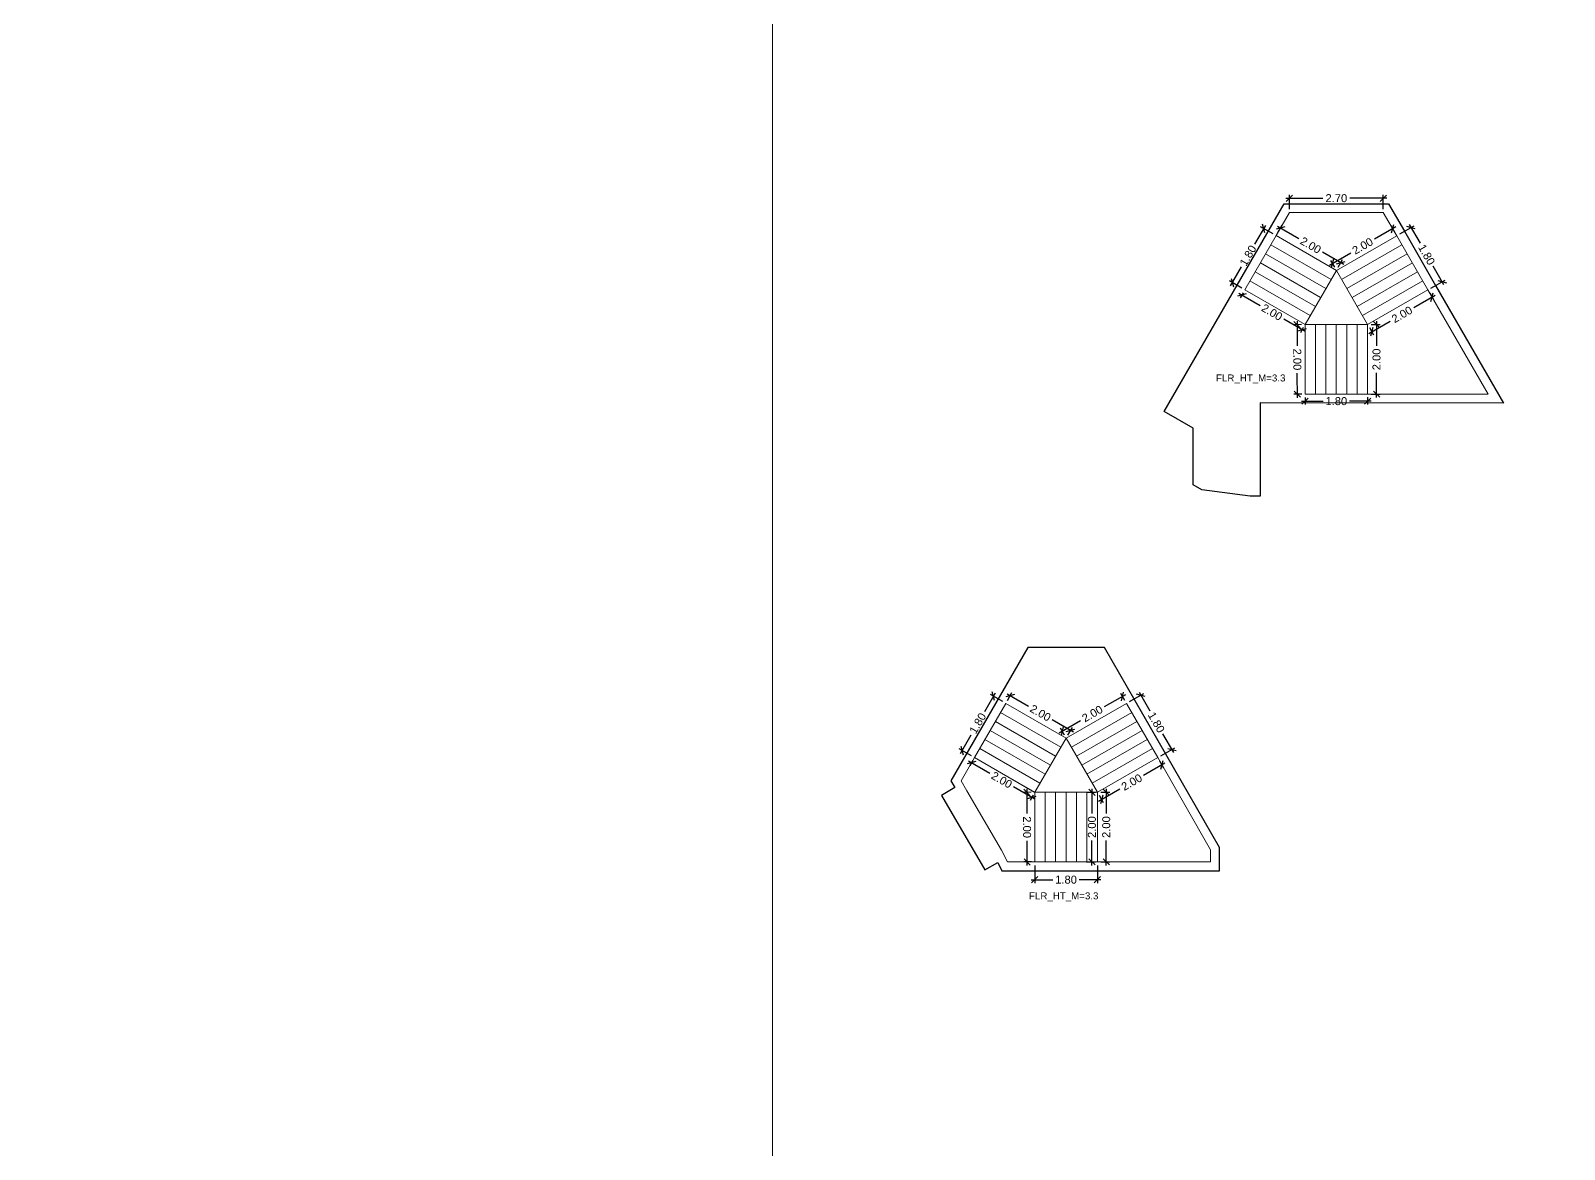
# Model space of a CAD drawing. Header units: metres. Extents: x 256329 to 886268, y -249371 to 355.
# Drawn here: x 283736.8 to 283780.88, y -582.33 to -550.16 of the extents above; entities that cross this region are included whole.
import ezdxf

# ---------------------------------------------------------------- set-up
doc = ezdxf.new("R2010")
doc.units = ezdxf.units.M
doc.header["$MEASUREMENT"] = 0
doc.header["$PDMODE"] = 35
doc.linetypes.add('CONTINOUS', pattern=[0])
doc.layers.get('0').update_dxf_attribs({"lineweight": 18})
doc.layers.get('Defpoints').update_dxf_attribs({"lineweight": 20})
doc.layers.add('BLK_1_FLR_5_STAIR_1', color=7, linetype='Continuous', plot=False)
doc.layers.add('BLK_1_FLR_5_STAIR_2', color=7, linetype='Continuous', plot=False)
for name, color, linetype, lineweight in [('BLK_1_FLR_5_STAIR_1_FLIGHT_1', 7, 'Continuous', 0), ('BLK_1_FLR_5_STAIR_1_FLIGHT_2', 7, 'Continuous', 0), ('BLK_1_FLR_5_STAIR_1_FLIGHT_3', 7, 'Continuous', 0), ('BLK_1_FLR_5_STAIR_1_LANDING_1', 7, 'Continuous', 0), ('BLK_1_FLR_5_STAIR_1_LANDING_2', 7, 'Continuous', 0), ('BLK_1_FLR_5_STAIR_2_FLIGHT_1', 7, 'Continuous', 0), ('BLK_1_FLR_5_STAIR_2_FLIGHT_2', 7, 'Continuous', 0), ('BLK_1_FLR_5_STAIR_2_FLIGHT_3', 7, 'Continuous', 0), ('BLK_1_FLR_5_STAIR_2_LANDING_1', 7, 'Continuous', 0), ('BLK_1_FLR_5_STAIR_2_LANDING_2', 7, 'Continuous', 0)]:
    doc.layers.add(name, color=color, linetype=linetype, lineweight=lineweight)
doc.styles.get("Standard").update_dxf_attribs({"font": 'arial.ttf'})
doc.dimstyles.new('METRIC DIM', dxfattribs={"dimtxt": 0.23, "dimasz": 0.18, "dimexe": 0.1, "dimexo": 0.1, "dimgap": 0.09, "dimtad": 0, "dimzin": 0, "dimdsep": 46, "dimtxsty": 'Standard', "dimblk": 'OBLIQUE', "dimcen": 0, "dimdle": 0.1, "dimclrd": 147, "dimclre": 147, "dimclrt": 7, "dimadec": 0, "dimazin": 0, "dimtfac": 1, "dimtofl": 0, "dimtmove": 0, "dimatfit": 2, "dimfxl": 0.125, "dimtolj": 1, "dimtzin": 0, "dimarcsym": 0})

# ---------------------------------------------------------------- blocks, each defined once
blk = doc.blocks.new('_Oblique')
at = {"color": 0, "linetype": 'ByBlock', "lineweight": -2}
blk.add_line((-0.5, -0.5), (0.5, 0.5), dxfattribs=at)
blk = doc.blocks.new('*D885')
at = {"layer": 'BLK_1_FLR_5_STAIR_1_FLIGHT_1', "color": 147, "lineweight": -2, "transparency": 16777216}
for p, q in [((283768.380148, -569.456946), (283768.789271, -569.221853)), ((283768.652744, -569.184971), (283768.96289, -569.724707)), ((283769.276957, -571.017629), (283769.686081, -570.782536)), ((283769.649199, -570.919063), (283769.339052, -570.379327))]:
    blk.add_line(p, q, dxfattribs=at)
at = {"layer": 'Defpoints', "color": 0, "linetype": 'CONTINOUS', "transparency": 16777216}
for p in [(283768.293443, -569.506769, 0.042641), (283769.190253, -571.067452, 0.042641), (283769.599376, -570.832359)]:
    blk.add_point(p, dxfattribs=at)
at = {"layer": 'BLK_1_FLR_5_STAIR_1_FLIGHT_1', "color": 147, "linetype": 'CONTINOUS', "lineweight": -2, "transparency": 16777216, "xscale": 0.18, "yscale": 0.18, "zscale": 0.18}
for p, rotation in [((283768.702566, -569.271675), 119.882813), ((283769.599376, -570.832359), 299.882813)]:
    blk.add_blockref('_Oblique', p, dxfattribs=dict(at, rotation=rotation))
at = {"layer": 'BLK_1_FLR_5_STAIR_1_FLIGHT_1', "color": 7, "linetype": 'CONTINOUS', "transparency": 16777216, "insert": (283769.150971, -570.052017), "char_height": 0.23, "attachment_point": 5, "rotation": 299.8828126}
blk.add_mtext('\\A1;1.80', dxfattribs=at)
blk = doc.blocks.new('*D886')
at = {"layer": 'BLK_1_FLR_5_STAIR_1_FLIGHT_2', "color": 147, "lineweight": -2, "transparency": 16777216}
for p, q in [((283765.656124, -574.163907), (283765.65594, -574.675878)), ((283767.456124, -574.164554), (283767.45594, -574.676526)), ((283765.555976, -574.575843), (283766.178476, -574.576066)), ((283767.555976, -574.576561), (283766.933476, -574.576338))]:
    blk.add_line(p, q, dxfattribs=at)
at = {"layer": 'Defpoints', "color": 0, "linetype": 'CONTINOUS', "transparency": 16777216}
for p in [(283765.65616, -574.063907, 0.042641), (283767.45616, -574.064554, 0.042641), (283767.455976, -574.576526)]:
    blk.add_point(p, dxfattribs=at)
at = {"layer": 'BLK_1_FLR_5_STAIR_1_FLIGHT_2', "color": 147, "linetype": 'CONTINOUS', "lineweight": -2, "transparency": 16777216, "xscale": 0.18, "yscale": 0.18, "zscale": 0.18}
for p, rotation in [((283765.655976, -574.575878), 179.979403), ((283767.455976, -574.576526), 359.979403)]:
    blk.add_blockref('_Oblique', p, dxfattribs=dict(at, rotation=rotation))
at = {"layer": 'BLK_1_FLR_5_STAIR_1_FLIGHT_2', "color": 7, "linetype": 'CONTINOUS', "transparency": 16777216, "insert": (283766.555976, -574.576202), "char_height": 0.23, "attachment_point": 5, "rotation": 359.9794033}
blk.add_mtext('\\A1;1.80', dxfattribs=at)
blk = doc.blocks.new('*D948')
at = {"layer": 'BLK_1_FLR_5_STAIR_1_FLIGHT_3', "color": 147, "lineweight": -2, "transparency": 16777216}
for p, q in [((283764.864638, -569.234582), (283765.480564, -569.588726)), ((283764.874037, -569.418854), (283765.001175, -569.197736)), ((283766.77318, -570.331952), (283766.157254, -569.977808)), ((283766.609196, -570.416532), (283766.736334, -570.195415))]:
    blk.add_line(p, q, dxfattribs=at)
at = {"layer": 'Defpoints', "color": 0, "linetype": 'CONTINOUS', "transparency": 16777216}
for p in [(283764.824192, -569.505546, 0.042641), (283766.686488, -570.282106), (283766.559351, -570.503224, 0.042641)]:
    blk.add_point(p, dxfattribs=at)
at = {"layer": 'BLK_1_FLR_5_STAIR_1_FLIGHT_3', "color": 147, "linetype": 'CONTINOUS', "lineweight": -2, "transparency": 16777216, "xscale": 0.18, "yscale": 0.18, "zscale": 0.18}
for p, rotation in [((283764.95133, -569.284428), 150.102044), ((283766.686488, -570.282106), 330.102044)]:
    blk.add_blockref('_Oblique', p, dxfattribs=dict(at, rotation=rotation))
at = {"layer": 'BLK_1_FLR_5_STAIR_1_FLIGHT_3', "color": 7, "linetype": 'CONTINOUS', "transparency": 16777216, "insert": (283765.818909, -569.783267), "char_height": 0.23, "attachment_point": 5, "rotation": 330.1020442}
blk.add_mtext('\\A1;2.00', dxfattribs=at)
blk = doc.blocks.new('*D949')
at = {"layer": 'BLK_1_FLR_5_STAIR_1_FLIGHT_1', "color": 147, "lineweight": -2, "transparency": 16777216}
for p, q in [((283768.264809, -569.256227), (283767.649455, -569.609826)), ((283768.24362, -569.420064), (283768.128282, -569.219345)), ((283766.357308, -570.352328), (283766.972662, -569.998729)), ((283766.509528, -570.416519), (283766.394189, -570.2158))]:
    blk.add_line(p, q, dxfattribs=at)
at = {"layer": 'Defpoints', "color": 0, "linetype": 'CONTINOUS', "transparency": 16777216}
for p in [(283768.178105, -569.30605), (283768.293443, -569.506769, 0.042641), (283766.559351, -570.503224, 0.042641)]:
    blk.add_point(p, dxfattribs=at)
at = {"layer": 'BLK_1_FLR_5_STAIR_1_FLIGHT_1', "color": 147, "linetype": 'CONTINOUS', "lineweight": -2, "transparency": 16777216, "xscale": 0.18, "yscale": 0.18, "zscale": 0.18}
for p, rotation in [((283768.178105, -569.30605), 29.88281300000001), ((283766.444012, -570.302505), 209.882813)]:
    blk.add_blockref('_Oblique', p, dxfattribs=dict(at, rotation=rotation))
at = {"layer": 'BLK_1_FLR_5_STAIR_1_FLIGHT_1', "color": 7, "linetype": 'CONTINOUS', "transparency": 16777216, "insert": (283767.311058, -569.804277), "char_height": 0.23, "attachment_point": 5, "rotation": 29.8828126}
blk.add_mtext('\\A1;2.00', dxfattribs=at)
blk = doc.blocks.new('*D950')
at = {"layer": 'BLK_1_FLR_5_STAIR_1_LANDING_2', "color": 147, "lineweight": -2, "transparency": 16777216}
for p, q in [((283765.556161, -572.064355), (283765.328882, -572.065372)), ((283765.428433, -571.964925), (283765.431611, -572.674741)), ((283765.438282, -574.165122), (283765.435105, -573.455307)), ((283765.565115, -574.064554), (283765.337836, -574.065571))]:
    blk.add_line(p, q, dxfattribs=at)
at = {"layer": 'Defpoints', "color": 0, "linetype": 'CONTINOUS', "transparency": 16777216}
for p in [(283765.65616, -572.063907, 0.042641), (283765.437835, -574.065123), (283765.665114, -574.064106, 0.042641)]:
    blk.add_point(p, dxfattribs=at)
at = {"layer": 'BLK_1_FLR_5_STAIR_1_LANDING_2', "color": 147, "linetype": 'CONTINOUS', "lineweight": -2, "transparency": 16777216, "xscale": 0.18, "yscale": 0.18, "zscale": 0.18}
for p, rotation in [((283765.428881, -572.064924), 90.256477), ((283765.437835, -574.065123), 270.256477)]:
    blk.add_blockref('_Oblique', p, dxfattribs=dict(at, rotation=rotation))
at = {"layer": 'BLK_1_FLR_5_STAIR_1_LANDING_2', "color": 7, "linetype": 'CONTINOUS', "transparency": 16777216, "insert": (283765.433358, -573.065024), "char_height": 0.23, "attachment_point": 5, "rotation": 270.2564771}
blk.add_mtext('\\A1;2.00', dxfattribs=at)
blk = doc.blocks.new('*D951')
at = {"layer": 'BLK_1_FLR_5_STAIR_1_LANDING_2', "color": 147, "lineweight": -2, "transparency": 16777216}
for p, q in [((283763.754229, -571.15952), (283764.368643, -571.514097)), ((283763.874503, -571.151174), (283763.790857, -571.296115)), ((283765.659127, -572.258832), (283765.044713, -571.904255)), ((283765.606177, -572.150519), (283765.522531, -572.295461))]:
    blk.add_line(p, q, dxfattribs=at)
at = {"layer": 'Defpoints', "color": 0, "linetype": 'CONTINOUS', "transparency": 16777216}
for p in [(283763.840841, -571.209503), (283763.924487, -571.064562, 0.042641), (283765.65616, -572.063907, 0.042641)]:
    blk.add_point(p, dxfattribs=at)
at = {"layer": 'BLK_1_FLR_5_STAIR_1_LANDING_2', "color": 147, "linetype": 'CONTINOUS', "lineweight": -2, "transparency": 16777216, "xscale": 0.18, "yscale": 0.18, "zscale": 0.18}
for p, rotation in [((283763.840841, -571.209503), 150.01084), ((283765.572515, -572.208849), 330.01084)]:
    blk.add_blockref('_Oblique', p, dxfattribs=dict(at, rotation=rotation))
at = {"layer": 'BLK_1_FLR_5_STAIR_1_LANDING_2', "color": 7, "linetype": 'CONTINOUS', "transparency": 16777216, "insert": (283764.706678, -571.709176), "char_height": 0.23, "attachment_point": 5, "rotation": 330.0108404}
blk.add_mtext('\\A1;2.00', dxfattribs=at)
blk = doc.blocks.new('*D952')
at = {"layer": 'BLK_1_FLR_5_STAIR_1_LANDING_1', "color": 147, "lineweight": -2, "transparency": 16777216}
for p, q in [((283769.396552, -571.225755), (283768.781198, -571.579354)), ((283769.240076, -571.154156), (283769.35967, -571.362282)), ((283767.48905, -572.321856), (283768.104405, -571.968257)), ((283767.505983, -572.150612), (283767.625578, -572.358737))]:
    blk.add_line(p, q, dxfattribs=at)
at = {"layer": 'Defpoints', "color": 0, "linetype": 'CONTINOUS', "transparency": 16777216}
for p in [(283769.190253, -571.067452, 0.042641), (283769.309847, -571.275578), (283767.45616, -572.063907, 0.042641)]:
    blk.add_point(p, dxfattribs=at)
at = {"layer": 'BLK_1_FLR_5_STAIR_1_LANDING_1', "color": 147, "linetype": 'CONTINOUS', "lineweight": -2, "transparency": 16777216, "xscale": 0.18, "yscale": 0.18, "zscale": 0.18}
for p, rotation in [((283769.309847, -571.275578), 29.88281300000001), ((283767.575755, -572.272033), 209.882813)]:
    blk.add_blockref('_Oblique', p, dxfattribs=dict(at, rotation=rotation))
at = {"layer": 'BLK_1_FLR_5_STAIR_1_LANDING_1', "color": 7, "linetype": 'CONTINOUS', "transparency": 16777216, "insert": (283768.442801, -571.773805), "char_height": 0.23, "attachment_point": 5, "rotation": 29.8828126}
blk.add_mtext('\\A1;2.00', dxfattribs=at)
blk = doc.blocks.new('*D953')
at = {"layer": 'BLK_1_FLR_5_STAIR_1_LANDING_1', "color": 147, "lineweight": -2, "transparency": 16777216}
for p, q in [((283767.55616, -572.063907), (283767.811811, -572.063907)), ((283767.711811, -571.963907), (283767.711811, -572.673621)), ((283767.711811, -574.163907), (283767.711811, -573.454194)), ((283767.55616, -574.063907), (283767.811811, -574.063907))]:
    blk.add_line(p, q, dxfattribs=at)
at = {"layer": 'Defpoints', "color": 0, "linetype": 'CONTINOUS', "transparency": 16777216}
for p in [(283767.45616, -572.063907, 0.042641), (283767.45616, -574.063907, 0.042641), (283767.711811, -574.063907)]:
    blk.add_point(p, dxfattribs=at)
at = {"layer": 'BLK_1_FLR_5_STAIR_1_LANDING_1', "color": 147, "linetype": 'CONTINOUS', "lineweight": -2, "transparency": 16777216, "xscale": 0.18, "yscale": 0.18, "zscale": 0.18}
for p, rotation in [((283767.711811, -572.063907), 90), ((283767.711811, -574.063907), 270)]:
    blk.add_blockref('_Oblique', p, dxfattribs=dict(at, rotation=rotation))
at = {"layer": 'BLK_1_FLR_5_STAIR_1_LANDING_1', "color": 7, "linetype": 'CONTINOUS', "transparency": 16777216, "insert": (283767.711811, -573.063907), "char_height": 0.23, "attachment_point": 5, "rotation": 90}
blk.add_mtext('\\A1;2.00', dxfattribs=at)
blk = doc.blocks.new('*D954')
at = {"layer": 'BLK_1_FLR_5_STAIR_1_FLIGHT_3', "color": 147, "lineweight": -2, "transparency": 16777216}
for p, q in [((283764.518246, -569.213528), (283764.207098, -569.752687)), ((283764.73758, -569.455562), (283764.38165, -569.250156)), ((283763.837875, -571.014578), (283763.481945, -570.809172)), ((283763.518574, -570.945768), (283763.829722, -570.406608))]:
    blk.add_line(p, q, dxfattribs=at)
at = {"layer": 'Defpoints', "color": 0, "linetype": 'CONTINOUS', "transparency": 16777216}
for p in [(283764.824192, -569.505546, 0.042641), (283763.568557, -570.859156), (283763.924487, -571.064562, 0.042641)]:
    blk.add_point(p, dxfattribs=at)
at = {"layer": 'BLK_1_FLR_5_STAIR_1_FLIGHT_3', "color": 147, "linetype": 'CONTINOUS', "lineweight": -2, "transparency": 16777216, "xscale": 0.18, "yscale": 0.18, "zscale": 0.18}
for p, rotation in [((283764.468262, -569.30014), 60.01084000000001), ((283763.568557, -570.859156), 240.01084)]:
    blk.add_blockref('_Oblique', p, dxfattribs=dict(at, rotation=rotation))
at = {"layer": 'BLK_1_FLR_5_STAIR_1_FLIGHT_3', "color": 7, "linetype": 'CONTINOUS', "transparency": 16777216, "insert": (283764.01841, -570.079648), "char_height": 0.23, "attachment_point": 5, "rotation": 60.0108404}
blk.add_mtext('\\A1;1.80', dxfattribs=at)
blk = doc.blocks.new('*D955')
at = {"layer": 'BLK_1_FLR_5_STAIR_2_FLIGHT_2', "color": 147, "lineweight": -2, "transparency": 16777216}
for p, q in [((283776.147536, -556.00741), (283776.556659, -555.772316)), ((283776.420132, -555.735435), (283776.730279, -556.275171)), ((283777.416587, -557.469527), (283777.10644, -556.929791)), ((283777.044346, -557.568093), (283777.453469, -557.333))]:
    blk.add_line(p, q, dxfattribs=at)
at = {"layer": 'Defpoints', "color": 0, "linetype": 'CONTINOUS', "transparency": 16777216}
for p in [(283776.060831, -556.057232, 0.042641), (283777.366764, -557.382822), (283776.957641, -557.617916, 0.042641)]:
    blk.add_point(p, dxfattribs=at)
at = {"layer": 'BLK_1_FLR_5_STAIR_2_FLIGHT_2', "color": 147, "linetype": 'CONTINOUS', "lineweight": -2, "transparency": 16777216, "xscale": 0.18, "yscale": 0.18, "zscale": 0.18}
for p, rotation in [((283776.469955, -555.822139), 119.882813), ((283777.366764, -557.382822), 299.882813)]:
    blk.add_blockref('_Oblique', p, dxfattribs=dict(at, rotation=rotation))
at = {"layer": 'BLK_1_FLR_5_STAIR_2_FLIGHT_2', "color": 7, "linetype": 'CONTINOUS', "transparency": 16777216, "insert": (283776.918359, -556.602481), "char_height": 0.23, "attachment_point": 5, "rotation": 299.8828126}
blk.add_mtext('\\A1;1.80', dxfattribs=at)
blk = doc.blocks.new('*D956')
at = {"layer": 'BLK_1_FLR_5_STAIR_2_LANDING_1', "color": 147, "lineweight": -2, "transparency": 16777216}
for p, q in [((283772.632026, -555.785046), (283773.247952, -556.13919)), ((283772.641426, -555.969318), (283772.768563, -555.7482)), ((283774.540568, -556.882416), (283773.924642, -556.528272)), ((283774.376584, -556.966996), (283774.503722, -556.745878))]:
    blk.add_line(p, q, dxfattribs=at)
at = {"layer": 'Defpoints', "color": 0, "linetype": 'CONTINOUS', "transparency": 16777216}
for p in [(283772.59158, -556.056009, 0.042641), (283774.326739, -557.053688, 0.042641), (283774.453877, -556.83257)]:
    blk.add_point(p, dxfattribs=at)
at = {"layer": 'BLK_1_FLR_5_STAIR_2_LANDING_1', "color": 147, "linetype": 'CONTINOUS', "lineweight": -2, "transparency": 16777216, "xscale": 0.18, "yscale": 0.18, "zscale": 0.18}
for p, rotation in [((283772.718718, -555.834892), 150.102044), ((283774.453877, -556.83257), 330.102044)]:
    blk.add_blockref('_Oblique', p, dxfattribs=dict(at, rotation=rotation))
at = {"layer": 'BLK_1_FLR_5_STAIR_2_LANDING_1', "color": 7, "linetype": 'CONTINOUS', "transparency": 16777216, "insert": (283773.586297, -556.333731), "char_height": 0.23, "attachment_point": 5, "rotation": 330.1020442}
blk.add_mtext('\\A1;2.00', dxfattribs=at)
blk = doc.blocks.new('*D957')
at = {"layer": 'BLK_1_FLR_5_STAIR_2_FLIGHT_2', "color": 147, "lineweight": -2, "transparency": 16777216}
for p, q in [((283776.032197, -555.806691), (283775.416843, -556.16029)), ((283776.011008, -555.970528), (283775.89567, -555.769809)), ((283774.124696, -556.902792), (283774.74005, -556.549193)), ((283774.276916, -556.966983), (283774.161578, -556.766264))]:
    blk.add_line(p, q, dxfattribs=at)
at = {"layer": 'Defpoints', "color": 0, "linetype": 'CONTINOUS', "transparency": 16777216}
for p in [(283775.945493, -555.856513), (283776.060831, -556.057232, 0.042641), (283774.326739, -557.053688, 0.042641)]:
    blk.add_point(p, dxfattribs=at)
at = {"layer": 'BLK_1_FLR_5_STAIR_2_FLIGHT_2', "color": 147, "linetype": 'CONTINOUS', "lineweight": -2, "transparency": 16777216, "xscale": 0.18, "yscale": 0.18, "zscale": 0.18}
for p, rotation in [((283775.945493, -555.856513), 29.88281300000001), ((283774.2114, -556.852969), 209.882813)]:
    blk.add_blockref('_Oblique', p, dxfattribs=dict(at, rotation=rotation))
at = {"layer": 'BLK_1_FLR_5_STAIR_2_FLIGHT_2', "color": 7, "linetype": 'CONTINOUS', "transparency": 16777216, "insert": (283775.078447, -556.354741), "char_height": 0.23, "attachment_point": 5, "rotation": 29.8828126}
blk.add_mtext('\\A1;2.00', dxfattribs=at)
blk = doc.blocks.new('*D958')
at = {"layer": 'BLK_1_FLR_5_STAIR_2_FLIGHT_3', "color": 147, "lineweight": -2, "transparency": 16777216}
for p, q in [((283773.32355, -558.614819), (283773.09627, -558.615836)), ((283773.195821, -558.515389), (283773.198999, -559.225205)), ((283773.20567, -560.715586), (283773.202493, -560.00577)), ((283773.332503, -560.615018), (283773.105224, -560.616035))]:
    blk.add_line(p, q, dxfattribs=at)
at = {"layer": 'Defpoints', "color": 0, "linetype": 'CONTINOUS', "transparency": 16777216}
for p in [(283773.423549, -558.614371, 0.042641), (283773.205223, -560.615587), (283773.432502, -560.61457, 0.042641)]:
    blk.add_point(p, dxfattribs=at)
at = {"layer": 'BLK_1_FLR_5_STAIR_2_FLIGHT_3', "color": 147, "linetype": 'CONTINOUS', "lineweight": -2, "transparency": 16777216, "xscale": 0.18, "yscale": 0.18, "zscale": 0.18}
for p, rotation in [((283773.196269, -558.615388), 90.256477), ((283773.205223, -560.615587), 270.256477)]:
    blk.add_blockref('_Oblique', p, dxfattribs=dict(at, rotation=rotation))
at = {"layer": 'BLK_1_FLR_5_STAIR_2_FLIGHT_3', "color": 7, "linetype": 'CONTINOUS', "transparency": 16777216, "insert": (283773.200746, -559.615488), "char_height": 0.23, "attachment_point": 5, "rotation": 270.2564771}
blk.add_mtext('\\A1;2.00', dxfattribs=at)
blk = doc.blocks.new('*D959')
at = {"layer": 'BLK_1_FLR_5_STAIR_2_FLIGHT_1', "color": 147, "lineweight": -2, "transparency": 16777216}
for p, q in [((283771.521617, -557.709984), (283772.136031, -558.064561)), ((283771.641891, -557.701637), (283771.558246, -557.846579)), ((283773.426515, -558.809296), (283772.812101, -558.454719)), ((283773.373565, -558.700983), (283773.289919, -558.845925))]:
    blk.add_line(p, q, dxfattribs=at)
at = {"layer": 'Defpoints', "color": 0, "linetype": 'CONTINOUS', "transparency": 16777216}
for p in [(283771.608229, -557.759967), (283771.691875, -557.615025, 0.042641), (283773.423549, -558.614371, 0.042641)]:
    blk.add_point(p, dxfattribs=at)
at = {"layer": 'BLK_1_FLR_5_STAIR_2_FLIGHT_1', "color": 147, "linetype": 'CONTINOUS', "lineweight": -2, "transparency": 16777216, "xscale": 0.18, "yscale": 0.18, "zscale": 0.18}
for p, rotation in [((283771.608229, -557.759967), 150.01084), ((283773.339903, -558.759313), 330.01084)]:
    blk.add_blockref('_Oblique', p, dxfattribs=dict(at, rotation=rotation))
at = {"layer": 'BLK_1_FLR_5_STAIR_2_FLIGHT_1', "color": 7, "linetype": 'CONTINOUS', "transparency": 16777216, "insert": (283772.474066, -558.25964), "char_height": 0.23, "attachment_point": 5, "rotation": 330.0108404}
blk.add_mtext('\\A1;2.00', dxfattribs=at)
blk = doc.blocks.new('*D960')
at = {"layer": 'BLK_1_FLR_5_STAIR_2_LANDING_2', "color": 147, "lineweight": -2, "transparency": 16777216}
for p, q in [((283777.16394, -557.776219), (283776.548586, -558.129817)), ((283777.007464, -557.70462), (283777.127058, -557.912746)), ((283775.256438, -558.872319), (283775.871793, -558.518721)), ((283775.273371, -558.701076), (283775.392966, -558.909201))]:
    blk.add_line(p, q, dxfattribs=at)
at = {"layer": 'Defpoints', "color": 0, "linetype": 'CONTINOUS', "transparency": 16777216}
for p in [(283776.957641, -557.617916, 0.042641), (283777.077236, -557.826041), (283775.223549, -558.614371, 0.042641)]:
    blk.add_point(p, dxfattribs=at)
at = {"layer": 'BLK_1_FLR_5_STAIR_2_LANDING_2', "color": 147, "linetype": 'CONTINOUS', "lineweight": -2, "transparency": 16777216, "xscale": 0.18, "yscale": 0.18, "zscale": 0.18}
for p, rotation in [((283777.077236, -557.826041), 29.88281300000001), ((283775.343143, -558.822497), 209.882813)]:
    blk.add_blockref('_Oblique', p, dxfattribs=dict(at, rotation=rotation))
at = {"layer": 'BLK_1_FLR_5_STAIR_2_LANDING_2', "color": 7, "linetype": 'CONTINOUS', "transparency": 16777216, "insert": (283776.210189, -558.324269), "char_height": 0.23, "attachment_point": 5, "rotation": 29.8828126}
blk.add_mtext('\\A1;2.00', dxfattribs=at)
blk = doc.blocks.new('*D961')
at = {"layer": 'BLK_1_FLR_5_STAIR_2_LANDING_2', "color": 147, "lineweight": -2, "transparency": 16777216}
for p, q in [((283775.323549, -558.614371), (283775.579199, -558.614371)), ((283775.479199, -558.514371), (283775.479199, -559.224084)), ((283775.479199, -560.714371), (283775.479199, -560.004657)), ((283775.323549, -560.614371), (283775.579199, -560.614371))]:
    blk.add_line(p, q, dxfattribs=at)
at = {"layer": 'Defpoints', "color": 0, "linetype": 'CONTINOUS', "transparency": 16777216}
for p in [(283775.223549, -558.614371, 0.042641), (283775.223549, -560.614371, 0.042641), (283775.479199, -560.614371)]:
    blk.add_point(p, dxfattribs=at)
at = {"layer": 'BLK_1_FLR_5_STAIR_2_LANDING_2', "color": 147, "linetype": 'CONTINOUS', "lineweight": -2, "transparency": 16777216, "xscale": 0.18, "yscale": 0.18, "zscale": 0.18}
for p, rotation in [((283775.479199, -558.614371), 90), ((283775.479199, -560.614371), 270)]:
    blk.add_blockref('_Oblique', p, dxfattribs=dict(at, rotation=rotation))
at = {"layer": 'BLK_1_FLR_5_STAIR_2_LANDING_2', "color": 7, "linetype": 'CONTINOUS', "transparency": 16777216, "insert": (283775.479199, -559.614371), "char_height": 0.23, "attachment_point": 5, "rotation": 90}
blk.add_mtext('\\A1;2.00', dxfattribs=at)
blk = doc.blocks.new('*D962')
at = {"layer": 'BLK_1_FLR_5_STAIR_2_FLIGHT_1', "color": 147, "lineweight": -2, "transparency": 16777216}
for p, q in [((283772.285634, -555.763991), (283771.974486, -556.303151)), ((283772.504968, -556.006026), (283772.149039, -555.80062)), ((283771.285962, -557.496231), (283771.59711, -556.957072)), ((283771.605263, -557.565042), (283771.249334, -557.359636))]:
    blk.add_line(p, q, dxfattribs=at)
at = {"layer": 'Defpoints', "color": 0, "linetype": 'CONTINOUS', "transparency": 16777216}
for p in [(283772.59158, -556.056009, 0.042641), (283771.335946, -557.409619), (283771.691875, -557.615025, 0.042641)]:
    blk.add_point(p, dxfattribs=at)
at = {"layer": 'BLK_1_FLR_5_STAIR_2_FLIGHT_1', "color": 147, "linetype": 'CONTINOUS', "lineweight": -2, "transparency": 16777216, "xscale": 0.18, "yscale": 0.18, "zscale": 0.18}
for p, rotation in [((283772.235651, -555.850603), 60.01084000000001), ((283771.335946, -557.409619), 240.01084)]:
    blk.add_blockref('_Oblique', p, dxfattribs=dict(at, rotation=rotation))
at = {"layer": 'BLK_1_FLR_5_STAIR_2_FLIGHT_1', "color": 7, "linetype": 'CONTINOUS', "transparency": 16777216, "insert": (283771.785798, -556.630111), "char_height": 0.23, "attachment_point": 5, "rotation": 60.0108404}
blk.add_mtext('\\A1;1.80', dxfattribs=at)
blk = doc.blocks.new('*D963')
at = {"layer": 'BLK_1_FLR_5_STAIR_2_FLIGHT_3', "color": 147, "lineweight": -2, "transparency": 16777216}
for p, q in [((283773.323549, -560.815719), (283773.946049, -560.815719)), ((283773.423549, -560.714371), (283773.423549, -560.915719)), ((283775.323549, -560.815719), (283774.701049, -560.815719)), ((283775.223549, -560.700572), (283775.223549, -560.915719))]:
    blk.add_line(p, q, dxfattribs=at)
at = {"layer": 'Defpoints', "color": 0, "linetype": 'CONTINOUS', "transparency": 16777216}
for p in [(283773.423549, -560.614371, 0.042641), (283775.223549, -560.600572, 0.042641), (283775.223549, -560.815719)]:
    blk.add_point(p, dxfattribs=at)
at = {"layer": 'BLK_1_FLR_5_STAIR_2_FLIGHT_3', "color": 147, "linetype": 'CONTINOUS', "lineweight": -2, "transparency": 16777216, "xscale": 0.18, "yscale": 0.18, "zscale": 0.18, "rotation": 180}
blk.add_blockref('_Oblique', (283773.423549, -560.815719), dxfattribs=at)
at = {"layer": 'BLK_1_FLR_5_STAIR_2_FLIGHT_3', "color": 147, "linetype": 'CONTINOUS', "lineweight": -2, "transparency": 16777216, "xscale": 0.18, "yscale": 0.18, "zscale": 0.18}
blk.add_blockref('_Oblique', (283775.223549, -560.815719), dxfattribs=at)
at = {"layer": 'BLK_1_FLR_5_STAIR_2_FLIGHT_3', "color": 7, "linetype": 'CONTINOUS', "transparency": 16777216, "insert": (283774.323549, -560.815719), "char_height": 0.23, "attachment_point": 5}
blk.add_mtext('\\A1;1.80', dxfattribs=at)
blk = doc.blocks.new('*D964')
at = {"layer": 'BLK_1_FLR_5_STAIR_2_LANDING_1', "color": 147, "lineweight": -2, "transparency": 16777216}
for p, q in [((283772.974898, -555.292795), (283772.974898, -554.879624)), ((283775.673838, -555.293458), (283775.673838, -554.879624)), ((283772.874898, -554.979624), (283773.934082, -554.979624)), ((283775.773838, -554.979624), (283774.714655, -554.979624))]:
    blk.add_line(p, q, dxfattribs=at)
at = {"layer": 'Defpoints', "color": 0, "linetype": 'CONTINOUS', "transparency": 16777216}
for p in [(283775.673838, -554.979624), (283772.974898, -555.392795, 0.042641), (283775.673838, -555.393458, 0.042641)]:
    blk.add_point(p, dxfattribs=at)
at = {"layer": 'BLK_1_FLR_5_STAIR_2_LANDING_1', "color": 147, "linetype": 'CONTINOUS', "lineweight": -2, "transparency": 16777216, "xscale": 0.18, "yscale": 0.18, "zscale": 0.18, "rotation": 180}
blk.add_blockref('_Oblique', (283772.974898, -554.979624), dxfattribs=at)
at = {"layer": 'BLK_1_FLR_5_STAIR_2_LANDING_1', "color": 147, "linetype": 'CONTINOUS', "lineweight": -2, "transparency": 16777216, "xscale": 0.18, "yscale": 0.18, "zscale": 0.18}
blk.add_blockref('_Oblique', (283775.673838, -554.979624), dxfattribs=at)
at = {"layer": 'BLK_1_FLR_5_STAIR_2_LANDING_1', "color": 7, "linetype": 'CONTINOUS', "transparency": 16777216, "insert": (283774.324368, -554.979624), "char_height": 0.23, "attachment_point": 5}
blk.add_mtext('\\A1;2.70', dxfattribs=at)
blk = doc.blocks.new('*D965')
at = {"layer": 'BLK_1_FLR_5_STAIR_1_FLIGHT_2', "color": 147, "lineweight": -2, "transparency": 16777216}
for p, q in [((283767.144557, -572.063907), (283767.400208, -572.063907)), ((283767.300208, -571.963907), (283767.300208, -572.673621)), ((283767.300208, -574.163907), (283767.300208, -573.454194)), ((283767.144557, -574.063907), (283767.400208, -574.063907))]:
    blk.add_line(p, q, dxfattribs=at)
at = {"layer": 'Defpoints', "color": 0, "linetype": 'CONTINOUS', "transparency": 16777216}
for p in [(283767.044557, -572.063907, 0.042641), (283767.044557, -574.063907, 0.042641), (283767.300208, -574.063907)]:
    blk.add_point(p, dxfattribs=at)
at = {"layer": 'BLK_1_FLR_5_STAIR_1_FLIGHT_2', "color": 147, "linetype": 'CONTINOUS', "lineweight": -2, "transparency": 16777216, "xscale": 0.18, "yscale": 0.18, "zscale": 0.18}
for p, rotation in [((283767.300208, -572.063907), 90), ((283767.300208, -574.063907), 270)]:
    blk.add_blockref('_Oblique', p, dxfattribs=dict(at, rotation=rotation))
at = {"layer": 'BLK_1_FLR_5_STAIR_1_FLIGHT_2', "color": 7, "linetype": 'CONTINOUS', "transparency": 16777216, "insert": (283767.300208, -573.063907), "char_height": 0.23, "attachment_point": 5, "rotation": 90}
blk.add_mtext('\\A1;2.00', dxfattribs=at)

msp = doc.modelspace()

# ---------------------------------------------------------------- linework, layer by layer
at = {"color": 6, "ltscale": 0.05, "elevation": -101.239328}
msp.add_lwpolyline([(283758.121586, -519.163935), (283865.37207, -519.163935), (283865.37207, -768.817827), (283758.121586, -768.817827)], close=True, dxfattribs=at)
at = {"layer": 'BLK_1_FLR_5_STAIR_1', "color": 7, "linetype": 'CONTINOUS', "elevation": -101.239328}
msp.add_lwpolyline([(283767.661691, -567.898916), (283765.458899, -567.898916), (283763.247336, -571.731129), (283763.360468, -571.926929), (283762.971943, -572.15669), (283764.217634, -574.294871), (283764.593508, -574.07848), (283764.713241, -574.317187), (283770.964984, -574.318751), (283770.965152, -573.647799)], close=True, dxfattribs=at)
at = {"layer": 'BLK_1_FLR_5_STAIR_1_FLIGHT_1', "color": 3, "linetype": 'CONTINOUS'}
for p, q in [((283766.559351, -570.503224, -101.239328), (283768.293443, -569.506769, -101.239328)), ((283766.708819, -570.763338, -101.239328), (283768.442911, -569.766882, -101.239328)), ((283766.858287, -571.023452, -101.239328), (283768.59238, -570.026996, -101.239328)), ((283767.007755, -571.283565, -101.239328), (283768.741848, -570.28711, -101.239328)), ((283767.157224, -571.543679, -101.239328), (283768.891316, -570.547224, -101.239328)), ((283767.306692, -571.803793, -101.239328), (283769.040785, -570.807338, -101.239328)), ((283767.45616, -572.063907, -101.239328), (283769.190253, -571.067452, -101.239328))]:
    msp.add_line(p, q, dxfattribs=at)
at = {"layer": 'BLK_1_FLR_5_STAIR_1_FLIGHT_1', "color": 7, "linetype": 'CONTINOUS', "elevation": -101.239328}
msp.add_lwpolyline([(283768.293443, -569.506769), (283769.190253, -571.067452), (283767.45616, -572.063907), (283766.559351, -570.503224), (283768.293443, -569.506769)], dxfattribs=at)
at = {"layer": 'BLK_1_FLR_5_STAIR_1_FLIGHT_2', "color": 3, "linetype": 'CONTINOUS'}
for p, q in [((283765.65616, -572.063907, -101.239328), (283765.65616, -574.063907, -101.239328)), ((283765.95616, -572.063907, -101.239328), (283765.95616, -574.063907, -101.239328)), ((283766.25616, -572.063907, -101.239328), (283766.25616, -574.063907, -101.239328)), ((283766.55616, -572.063907, -101.239328), (283766.55616, -574.063907, -101.239328)), ((283766.85616, -572.063907, -101.239328), (283766.85616, -574.063907, -101.239328)), ((283767.15616, -572.063907, -101.239328), (283767.15616, -574.063907, -101.239328)), ((283767.45616, -572.063907, -101.239328), (283767.45616, -574.063907, -101.239328))]:
    msp.add_line(p, q, dxfattribs=at)
at = {"layer": 'BLK_1_FLR_5_STAIR_1_FLIGHT_2', "color": 7, "linetype": 'CONTINOUS', "elevation": -101.239328}
msp.add_lwpolyline([(283765.65616, -572.063907), (283767.45616, -572.063907), (283767.45616, -574.063907), (283765.65616, -574.063907)], close=True, dxfattribs=at)
at = {"layer": 'BLK_1_FLR_5_STAIR_1_FLIGHT_3', "color": 3, "linetype": 'CONTINOUS'}
for p, q in [((283766.405915, -570.764727, -101.239328), (283764.674241, -569.765382, -101.239328)), ((283766.559351, -570.503224, -101.239328), (283764.824192, -569.505546, -101.239328)), ((283766.106013, -571.284399, -101.239328), (283764.374339, -570.285054, -101.239328)), ((283766.255964, -571.024563, -101.239328), (283764.52429, -570.025218, -101.239328)), ((283765.806111, -571.804071, -101.239328), (283764.074437, -570.804726, -101.239328)), ((283765.956062, -571.544235, -101.239328), (283764.224388, -570.54489, -101.239328)), ((283765.65616, -572.063907, -101.239328), (283763.924487, -571.064562, -101.239328))]:
    msp.add_line(p, q, dxfattribs=at)
at = {"layer": 'BLK_1_FLR_5_STAIR_1_FLIGHT_3', "ltscale": 0.05, "elevation": -101.239328}
msp.add_lwpolyline([(283766.559351, -570.503224), (283765.65616, -572.063907), (283763.924487, -571.064562), (283764.824192, -569.505546), (283766.559351, -570.503224)], dxfattribs=at)
at = {"layer": 'BLK_1_FLR_5_STAIR_1_LANDING_1', "color": 7, "linetype": 'CONTINOUS', "elevation": -101.239328}
msp.add_lwpolyline([(283767.45616, -572.063907), (283769.190253, -571.067452), (283770.711816, -573.715369), (283770.711728, -574.065369), (283767.45616, -574.063907), (283767.45616, -572.063907)], dxfattribs=at)
at = {"layer": 'BLK_1_FLR_5_STAIR_1_LANDING_2', "color": 7, "linetype": 'CONTINOUS', "elevation": -101.239328}
msp.add_lwpolyline([(283765.65616, -572.063907), (283765.65616, -574.063907), (283764.869598, -574.063907), (283764.699644, -573.725079), (283764.699644, -573.725079), (283763.705262, -572.017327), (283763.705262, -572.017327), (283763.539856, -571.731053), (283763.924487, -571.064562), (283765.654947, -572.066004)], dxfattribs=at)
at = {"layer": 'BLK_1_FLR_5_STAIR_2', "color": 7, "linetype": 'CONTINOUS', "elevation": -101.239328}
msp.add_lwpolyline([(283772.828702, -555.13944), (283775.819397, -555.140175), (283776.280074, -555.930331), (283777.177143, -557.491466), (283779.127953, -560.869353), (283772.135551, -560.866327), (283772.134881, -563.542918), (283771.845588, -563.542846), (283770.460406, -563.365281), (283770.207074, -563.21907), (283770.207386, -561.596129), (283769.376421, -561.115918)], close=True, dxfattribs=at)
at = {"layer": 'BLK_1_FLR_5_STAIR_2_FLIGHT_1', "color": 3, "linetype": 'CONTINOUS'}
for p, q in [((283774.326739, -557.053688, -101.239328), (283772.59158, -556.056009, -101.239328)), ((283774.023352, -557.575027, -101.239328), (283772.291678, -556.575681, -101.239328)), ((283774.173303, -557.315191, -101.239328), (283772.441629, -556.315845, -101.239328)), ((283773.72345, -558.094699, -101.239328), (283771.991776, -557.095353, -101.239328)), ((283773.873401, -557.834863, -101.239328), (283772.141727, -556.835517, -101.239328)), ((283773.573499, -558.354535, -101.239328), (283771.841826, -557.355189, -101.239328)), ((283773.423549, -558.614371, -101.239328), (283771.691875, -557.615025, -101.239328))]:
    msp.add_line(p, q, dxfattribs=at)
at = {"layer": 'BLK_1_FLR_5_STAIR_2_FLIGHT_1', "ltscale": 0.05, "elevation": -101.239328}
msp.add_lwpolyline([(283774.326739, -557.053688), (283773.423549, -558.614371), (283771.691875, -557.615025), (283772.59158, -556.056009), (283774.326739, -557.053688)], dxfattribs=at)
at = {"layer": 'BLK_1_FLR_5_STAIR_2_FLIGHT_2', "color": 3, "linetype": 'CONTINOUS'}
for p, q in [((283774.326739, -557.053688, -101.239328), (283776.060831, -556.057232, -101.239328)), ((283774.476207, -557.313802, -101.239328), (283776.210299, -556.317346, -101.239328)), ((283774.625675, -557.573915, -101.239328), (283776.359768, -556.57746, -101.239328)), ((283774.775144, -557.834029, -101.239328), (283776.509236, -556.837574, -101.239328)), ((283774.924612, -558.094143, -101.239328), (283776.658704, -557.097688, -101.239328)), ((283775.07408, -558.354257, -101.239328), (283776.808173, -557.357802, -101.239328)), ((283775.223549, -558.614371, -101.239328), (283776.957641, -557.617916, -101.239328))]:
    msp.add_line(p, q, dxfattribs=at)
at = {"layer": 'BLK_1_FLR_5_STAIR_2_FLIGHT_2', "color": 7, "linetype": 'CONTINOUS', "elevation": -101.239328}
msp.add_lwpolyline([(283776.060831, -556.057232), (283776.957641, -557.617916), (283775.223549, -558.614371), (283774.326739, -557.053688), (283776.060831, -556.057232)], dxfattribs=at)
at = {"layer": 'BLK_1_FLR_5_STAIR_2_FLIGHT_3', "color": 3, "linetype": 'CONTINOUS'}
for p, q in [((283773.423549, -558.614371, -101.239328), (283773.423549, -560.614371, -101.239328)), ((283773.723549, -558.614371, -101.239328), (283773.723549, -560.614371, -101.239328)), ((283774.023549, -558.614371, -101.239328), (283774.023549, -560.614371, -101.239328)), ((283774.323549, -558.614371, -101.239328), (283774.323549, -560.614371, -101.239328)), ((283774.623549, -558.614371, -101.239328), (283774.623549, -560.614371, -101.239328)), ((283774.923549, -558.614371, -101.239328), (283774.923549, -560.614371, -101.239328)), ((283775.223549, -558.614371, -101.239328), (283775.223549, -560.614371, -101.239328))]:
    msp.add_line(p, q, dxfattribs=at)
at = {"layer": 'BLK_1_FLR_5_STAIR_2_FLIGHT_3', "color": 7, "linetype": 'CONTINOUS', "elevation": -101.239328}
msp.add_lwpolyline([(283773.423549, -558.614371), (283775.223549, -558.614371), (283775.223549, -560.614371), (283773.423549, -560.614371)], close=True, dxfattribs=at)
at = {"layer": 'BLK_1_FLR_5_STAIR_2_LANDING_1', "color": 7, "linetype": 'CONTINOUS', "elevation": -101.239328}
msp.add_lwpolyline([(283772.974898, -555.392795), (283775.673838, -555.393458), (283776.060831, -556.057232), (283774.326739, -557.053688), (283772.59158, -556.056009), (283772.974898, -555.392795)], dxfattribs=at)
at = {"layer": 'BLK_1_FLR_5_STAIR_2_LANDING_2', "ltscale": 0.05, "elevation": -101.239328}
msp.add_lwpolyline([(283775.223549, -558.614371), (283776.957641, -557.617916), (283778.688583, -560.615094), (283775.223549, -560.615094), (283775.223549, -558.614371)], dxfattribs=at)

# ---------------------------------------------------------------- texts
at = {"layer": 'BLK_1_FLR_5_STAIR_1', "color": 7, "linetype": 'CONTINOUS', "insert": (283765.491624, -574.941667, -101.281969), "char_height": 0.2, "attachment_point": 1}
msp.add_mtext_dynamic_manual_height_columns('FLR_HT_M=3.3', width=2.272281, gutter_width=0.405, heights=[0.300679], dxfattribs=at)
at = {"layer": 'BLK_1_FLR_5_STAIR_2', "color": 7, "linetype": 'CONTINOUS', "insert": (283770.866306, -560.048677, -101.281969), "char_height": 0.2, "attachment_point": 1}
msp.add_mtext_dynamic_manual_height_columns('FLR_HT_M=3.3', width=2.272281, gutter_width=0.405, heights=[0.300679], dxfattribs=at)

# ---------------------------------------------------------------- dimensions: what is measured, and where the dimension line sits
at = {"layer": 'BLK_1_FLR_5_STAIR_1_FLIGHT_1', "color": 2, "linetype": 'CONTINOUS'}
dim = msp.add_aligned_dim(p1=(283766.559351, -570.503224, -101.239328), p2=(283768.293443, -569.506769, -101.239328), distance=0.231497, dimstyle='METRIC DIM', override={"dimfxl": 0.18}, dxfattribs=at)
dim.commit()
dim.dimension.update_dxf_attribs({"geometry": '*D949', "text_midpoint": (283767.311058, -569.804277, -101.281969)})
at = {"layer": 'BLK_1_FLR_5_STAIR_1_FLIGHT_1', "color": 1, "linetype": 'CONTINOUS'}
dim = msp.add_aligned_dim(p1=(283768.293443, -569.506769, -101.239328), p2=(283769.190253, -571.067452, -101.239328), distance=0.471858, dimstyle='METRIC DIM', override={"dimfxl": 0.18}, dxfattribs=at)
dim.commit()
dim.dimension.update_dxf_attribs({"geometry": '*D885', "text_midpoint": (283769.150971, -570.052017, -101.281969)})
at = {"layer": 'BLK_1_FLR_5_STAIR_1_FLIGHT_2', "color": 2, "linetype": 'CONTINOUS'}
dim = msp.add_aligned_dim(p1=(283767.044557, -572.063907, -101.239328), p2=(283767.044557, -574.063907, -101.239328), distance=0.255651, dimstyle='METRIC DIM', override={"dimfxl": 0.18}, dxfattribs=at)
dim.commit()
dim.dimension.update_dxf_attribs({"geometry": '*D965', "text_midpoint": (283767.300208, -573.063907, -101.281969)})
at = {"layer": 'BLK_1_FLR_5_STAIR_1_FLIGHT_2', "color": 1, "linetype": 'CONTINOUS'}
dim = msp.add_aligned_dim(p1=(283765.65616, -574.063907, -101.239328), p2=(283767.45616, -574.064554, -101.239328), distance=-0.511972, dimstyle='METRIC DIM', override={"dimfxl": 0.18}, dxfattribs=at)
dim.commit()
dim.dimension.update_dxf_attribs({"geometry": '*D886', "text_midpoint": (283766.555976, -574.576202, -101.281969)})
at = {"layer": 'BLK_1_FLR_5_STAIR_1_FLIGHT_3', "color": 1, "linetype": 'CONTINOUS'}
dim = msp.add_aligned_dim(p1=(283764.824192, -569.505546, -101.239328), p2=(283763.924487, -571.064562, -101.239328), distance=-0.410947, dimstyle='METRIC DIM', override={"dimfxl": 0.18}, dxfattribs=at)
dim.commit()
dim.dimension.update_dxf_attribs({"geometry": '*D954', "text_midpoint": (283764.01841, -570.079648, -101.281969)})
at = {"layer": 'BLK_1_FLR_5_STAIR_1_FLIGHT_3', "color": 2, "linetype": 'CONTINOUS'}
dim = msp.add_aligned_dim(p1=(283764.824192, -569.505546, -101.239328), p2=(283766.559351, -570.503224, -101.239328), distance=0.255063, dimstyle='METRIC DIM', override={"dimfxl": 0.18}, dxfattribs=at)
dim.commit()
dim.dimension.update_dxf_attribs({"geometry": '*D948', "text_midpoint": (283765.818909, -569.783267, -101.281969)})
at = {"layer": 'BLK_1_FLR_5_STAIR_1_LANDING_1', "color": 1, "linetype": 'CONTINOUS'}
dim = msp.add_aligned_dim(p1=(283767.45616, -572.063907, -101.239328), p2=(283769.190253, -571.067452, -101.239328), distance=-0.24004, dimstyle='METRIC DIM', override={"dimfxl": 0.18}, dxfattribs=at)
dim.commit()
dim.dimension.update_dxf_attribs({"geometry": '*D952', "text_midpoint": (283768.442801, -571.773805, -101.281969)})
at = {"layer": 'BLK_1_FLR_5_STAIR_1_LANDING_1', "color": 2, "linetype": 'CONTINOUS'}
dim = msp.add_aligned_dim(p1=(283767.45616, -572.063907, -101.239328), p2=(283767.45616, -574.063907, -101.239328), distance=0.255651, dimstyle='METRIC DIM', override={"dimfxl": 0.18}, dxfattribs=at)
dim.commit()
dim.dimension.update_dxf_attribs({"geometry": '*D953', "text_midpoint": (283767.711811, -573.063907, -101.281969)})
at = {"layer": 'BLK_1_FLR_5_STAIR_1_LANDING_2', "color": 1, "linetype": 'CONTINOUS'}
dim = msp.add_aligned_dim(p1=(283765.65616, -572.063907, -101.239328), p2=(283763.924487, -571.064562, -101.239328), distance=0.167346, dimstyle='METRIC DIM', override={"dimfxl": 0.18}, dxfattribs=at)
dim.commit()
dim.dimension.update_dxf_attribs({"geometry": '*D951', "text_midpoint": (283764.706678, -571.709176, -101.281969)})
at = {"layer": 'BLK_1_FLR_5_STAIR_1_LANDING_2', "color": 2, "linetype": 'CONTINOUS'}
dim = msp.add_aligned_dim(p1=(283765.65616, -572.063907, -101.239328), p2=(283765.665114, -574.064106, -101.239328), distance=-0.227281, dimstyle='METRIC DIM', override={"dimfxl": 0.18}, dxfattribs=at)
dim.commit()
dim.dimension.update_dxf_attribs({"geometry": '*D950', "text_midpoint": (283765.433358, -573.065024, -101.281969)})
at = {"layer": 'BLK_1_FLR_5_STAIR_2_FLIGHT_1', "color": 1, "linetype": 'CONTINOUS'}
dim = msp.add_aligned_dim(p1=(283772.59158, -556.056009, -101.239328), p2=(283771.691875, -557.615025, -101.239328), distance=-0.410947, dimstyle='METRIC DIM', override={"dimfxl": 0.18}, dxfattribs=at)
dim.commit()
dim.dimension.update_dxf_attribs({"geometry": '*D962', "text_midpoint": (283771.785798, -556.630111, -101.281969)})
at = {"layer": 'BLK_1_FLR_5_STAIR_2_FLIGHT_1', "color": 2, "linetype": 'CONTINOUS'}
dim = msp.add_aligned_dim(p1=(283773.423549, -558.614371, -101.239328), p2=(283771.691875, -557.615025, -101.239328), distance=0.167346, dimstyle='METRIC DIM', override={"dimfxl": 0.18}, dxfattribs=at)
dim.commit()
dim.dimension.update_dxf_attribs({"geometry": '*D959', "text_midpoint": (283772.474066, -558.25964, -101.281969)})
at = {"layer": 'BLK_1_FLR_5_STAIR_2_FLIGHT_2', "color": 2, "linetype": 'CONTINOUS'}
dim = msp.add_aligned_dim(p1=(283774.326739, -557.053688, -101.239328), p2=(283776.060831, -556.057232, -101.239328), distance=0.231497, dimstyle='METRIC DIM', override={"dimfxl": 0.18}, dxfattribs=at)
dim.commit()
dim.dimension.update_dxf_attribs({"geometry": '*D957', "text_midpoint": (283775.078447, -556.354741, -101.281969)})
at = {"layer": 'BLK_1_FLR_5_STAIR_2_FLIGHT_2', "color": 1, "linetype": 'CONTINOUS'}
dim = msp.add_aligned_dim(p1=(283776.060831, -556.057232, -101.239328), p2=(283776.957641, -557.617916, -101.239328), distance=0.471859, dimstyle='METRIC DIM', override={"dimfxl": 0.18}, dxfattribs=at)
dim.commit()
dim.dimension.update_dxf_attribs({"geometry": '*D955', "text_midpoint": (283776.918359, -556.602481, -101.281969)})
at = {"layer": 'BLK_1_FLR_5_STAIR_2_FLIGHT_3', "color": 2, "linetype": 'CONTINOUS'}
dim = msp.add_aligned_dim(p1=(283773.423549, -558.614371, -101.239328), p2=(283773.432502, -560.61457, -101.239328), distance=-0.227281, dimstyle='METRIC DIM', override={"dimfxl": 0.18}, dxfattribs=at)
dim.commit()
dim.dimension.update_dxf_attribs({"geometry": '*D958', "text_midpoint": (283773.200746, -559.615488, -101.281969)})
at = {"layer": 'BLK_1_FLR_5_STAIR_2_FLIGHT_3', "color": 1, "linetype": 'CONTINOUS'}
dim = msp.add_linear_dim(base=(283775.223549, -560.815719, -101.281969), p1=(283773.423549, -560.614371, -101.239328), p2=(283775.223549, -560.600572, -101.239328), dimstyle='METRIC DIM', override={"dimfxl": 0.18}, dxfattribs=at)
dim.commit()
dim.dimension.update_dxf_attribs({"geometry": '*D963', "text_midpoint": (283774.323549, -560.815719, -101.281969)})
at = {"layer": 'BLK_1_FLR_5_STAIR_2_LANDING_1', "color": 1, "linetype": 'CONTINOUS'}
dim = msp.add_linear_dim(base=(283775.673838, -554.979624, -101.281969), p1=(283772.974898, -555.392795, -101.239328), p2=(283775.673838, -555.393458, -101.239328), dimstyle='METRIC DIM', override={"dimfxl": 0.18}, dxfattribs=at)
dim.commit()
dim.dimension.update_dxf_attribs({"geometry": '*D964', "text_midpoint": (283774.324368, -554.979624, -101.281969)})
at = {"layer": 'BLK_1_FLR_5_STAIR_2_LANDING_1', "color": 2, "linetype": 'CONTINOUS'}
dim = msp.add_aligned_dim(p1=(283772.59158, -556.056009, -101.239328), p2=(283774.326739, -557.053688, -101.239328), distance=0.255063, dimstyle='METRIC DIM', override={"dimfxl": 0.18}, dxfattribs=at)
dim.commit()
dim.dimension.update_dxf_attribs({"geometry": '*D956', "text_midpoint": (283773.586297, -556.333731, -101.281969)})
at = {"layer": 'BLK_1_FLR_5_STAIR_2_LANDING_2', "color": 1, "linetype": 'CONTINOUS'}
dim = msp.add_aligned_dim(p1=(283775.223549, -558.614371, -101.239328), p2=(283776.957641, -557.617916, -101.239328), distance=-0.24004, dimstyle='METRIC DIM', override={"dimfxl": 0.18}, dxfattribs=at)
dim.commit()
dim.dimension.update_dxf_attribs({"geometry": '*D960', "text_midpoint": (283776.210189, -558.324269, -101.281969)})
at = {"layer": 'BLK_1_FLR_5_STAIR_2_LANDING_2', "color": 2, "linetype": 'CONTINOUS'}
dim = msp.add_aligned_dim(p1=(283775.223549, -558.614371, -101.239328), p2=(283775.223549, -560.614371, -101.239328), distance=0.25565, dimstyle='METRIC DIM', override={"dimfxl": 0.18}, dxfattribs=at)
dim.commit()
dim.dimension.update_dxf_attribs({"geometry": '*D961', "text_midpoint": (283775.479199, -559.614371, -101.281969)})

doc.saveas('drawing.dxf')
